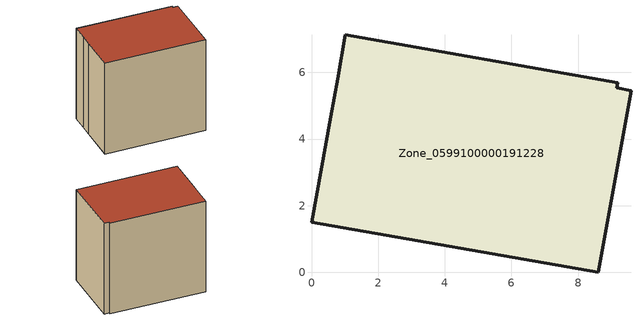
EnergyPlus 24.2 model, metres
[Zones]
Zone_0599100000191228
 floor ground (C_G): 9.19,5.69 9.15,5.54 9.59,5.45 8.6,0 0,1.5 0.57,4.67 0.79,5.81 1.02,7.13 z0
 wall outside (C_F): 9.19,5.69 1.02,7.13 0.79,5.81 0.57,4.67 0,1.5 8.6,0 9.59,5.45 9.15,5.54 9.19,5.69 z0:8.46
 roof outside (C_R): 9.15,5.54 9.19,5.69 1.02,7.13 0.79,5.81 0.57,4.67 0,1.5 8.6,0 9.59,5.45 z8.46
[BUILDING]
Pand.0599100000191228: North Axis=0; Terrain=City; Loads Convergence Tolerance Value=0.04; Temperature Convergence Tolerance Value=0.4; Solar Distribution=FullExterior; Maximum Number of Warmup Days=25; Minimum Number of Warmup Days=1
[Site:Location]
Rotterdam.The.Hague.AP_ZH_NLD Design_Conditions: Latitude=51.96; Longitude=4.45; Time Zone=1; Elevation=-4.5
[SITE:GROUNDTEMPERATURE:BUILDINGSURFACE]
18, 18, 18, 18, 18, 18, 18, 18, 18, 18, 18, 18
[MATERIAL] Thermal Absorptance=0.9; Solar Absorptance=0.7; Visible Absorptance=0.7
Name | Roughness | Thickness | Conductivity | Density | Specific Heat
G.TC.1975-1991 | MediumSmooth | 0.15 | 0.288461 | 540 | 1210
F.TC.1975-1991 | Rough | 0.3 | 0.230769 | 1920 | 840
R.TC.1975-1991 | MediumRough | 0.2 | 0.153846 | 1500 | 1000
[CONSTRUCTION]
C_G: G.TC.1975-1991
C_F: F.TC.1975-1991
C_R: R.TC.1975-1991
[ZONE]
Zone_0599100000191228: Type=1; Multiplier=1; Ceiling Height=Autocalculate; Volume=Autocalculate; Floor Area=autocalculate; Part of Total Floor Area=Yes
[ZONEINFILTRATION:DESIGNFLOWRATE]
Infil_Zone_0599100000191228: Zone or ZoneList or Space or SpaceList=Zone_0599100000191228; Schedule=AlwaysOn; Design Flow Rate Calculation Method=Flow/Area; Flow Rate per Floor Area=0.003; Constant Term Coefficient=1; Temperature Term Coefficient=0; Velocity Term Coefficient=0; Velocity Squared Term Coefficient=0
[HVACTEMPLATE:ZONE:IDEALLOADSAIRSYSTEM]
Zone_0599100000191228: Maximum Heating Supply Air Temperature=50; Minimum Cooling Supply Air Temperature=13; Maximum Heating Supply Air Humidity Ratio=0.0156; Minimum Cooling Supply Air Humidity Ratio=0.0077; Heating Limit=NoLimit; Cooling Limit=NoLimit; Dehumidification Control Type=ConstantSensibleHeatRatio; Cooling Sensible Heat Ratio=0.7; Dehumidification Setpoint=60; Humidification Control Type=None; Humidification Setpoint=30; Outdoor Air Method=None; Outdoor Air Flow Rate per Person=0.00944; Outdoor Air Flow Rate per Zone Floor Area=0; Outdoor Air Flow Rate per Zone=0; Demand Controlled Ventilation Type=None; Outdoor Air Economizer Type=NoEconomizer; Heat Recovery Type=None; Sensible Heat Recovery Effectiveness=0.7; Latent Heat Recovery Effectiveness=0.65
[ZONECONTROL:THERMOSTAT]
ThermostatControl_Zone_0599100000191228: Zone or ZoneList=Zone_0599100000191228; Control Type Schedule=DualSetpointControlType; Control 1=Thermostat_Zone_0599100000191228; Temperature Difference Between Cutout And Setpoint=0
[THERMOSTATSETPOINT:DUALSETPOINT]
Thermostat_Zone_0599100000191228: Heating Setpoint Temperature Schedule=HeatingSetpoint_Zone_0599100000191228; Cooling Setpoint Temperature Schedule=CoolingSetpoint_Zone_0599100000191228
[SCHEDULE:COMPACT]
HeatingSetpoint_Zone_0599100000191228: Through: 12/31, For: AllDays, Until: 24:00, 21
CoolingSetpoint_Zone_0599100000191228: Through: 12/31, For: AllDays, Until: 24:00, 24
DualSetpointControlType: Through: 12/31, For: AllDays, Until: 24:00, 4
AlwaysOn: Through: 12/31, For: AllDays, Until: 24:00, 1
